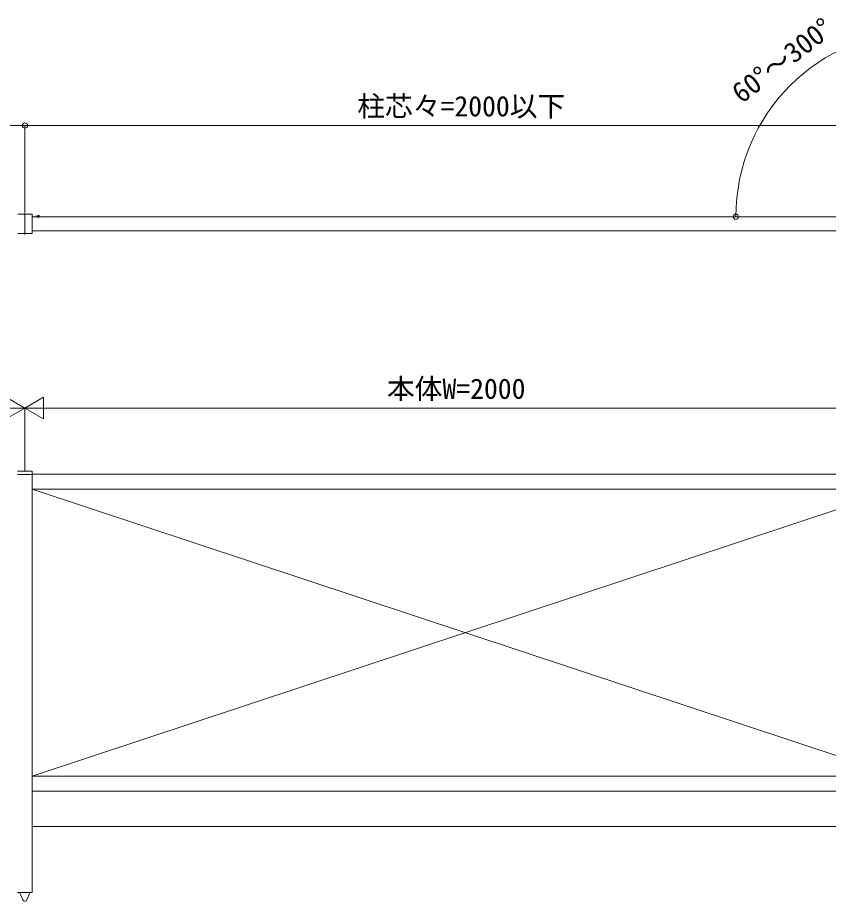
# Model space of a CAD drawing. Units: millimetres, scale not verified. Extents: x -5667 to 5667, y -4030 to 4030.
# Drawn here: x -116 to 1725, y -171 to 1835 of the extents above; entities that cross this region are included whole.
import ezdxf
from ezdxf.enums import TextEntityAlignment as Align

# ---------------------------------------------------------------- set-up
doc = ezdxf.new("R2010")
doc.units = ezdxf.units.MM
doc.header["$LTSCALE"] = 20
doc.linetypes.add('CHAIN2', pattern=[12, 9, -1, 1, -1])
doc.linetypes.add('DASHED3', pattern=[4, 3, -1])
doc.layers.add('0-1_USER1', color=4, linetype='Continuous', lineweight=9)
doc.layers.add('0-2_YKK_ZWAK', color=6, linetype='Continuous', lineweight=9)
doc.styles.add('ＭＳ ゴシック', font='')
doc.styles.get('ＭＳ ゴシック').set_extended_font_data('MS Gothic')

msp = doc.modelspace()

# ---------------------------------------------------------------- linework, layer by layer
at = {"layer": '0-1_USER1'}
for p, q in [((-83.08, 1389.35), (-115.49, 1389.35)), ((-82.59, 1388.85), (-82.59, 1387.85)), ((-82.59, 1387.85), (-82.59, 1346.85)), ((-82.59, 1383.35), (1883.81, 1383.35)), ((-65.69, 1383.35), (-72.88, 1383.35)), ((-115.49, 1345.35), (-83.08, 1345.35)), ((1883.81, 1351.35), (-82.59, 1351.35)), ((-82.59, 1346.85), (-82.59, 1345.85)), ((-82.59, 805.89), (-115.99, 805.89)), ((-82.79, 798.39), (-82.79, -151.11)), ((-82.59, 798.9), (1884.01, 798.9)), ((-82.79, 764.9), (1884.21, 764.9)), ((-82.79, 112.9), (1884.21, 764.9)), ((-82.79, 764.9), (1884.21, 112.9)), ((-82.79, 112.9), (1884.21, 112.9)), ((1884.21, 78.9), (-82.79, 78.9)), ((-82.79, -1.11), (1884.21, -1.11)), ((-115.79, -151.11), (-82.79, -151.11)), ((-110.49, -152.11), (-110.49, -151.11)), ((-88.09, -151.11), (-110.49, -151.11)), ((-103.91, -168.02), (-110.49, -152.11))]:
    msp.add_line(p, q, dxfattribs=at)
at = {"layer": '0-1_USER1', "linetype": 'CHAIN2'}
for p, q in [((-99.29, 1342.91), (-99.29, 1392.36)), ((-69.29, 1386.85), (-69.29, 1379.77))]:
    msp.add_line(p, q, dxfattribs=at)
at = {"layer": '0-1_USER1', "linetype": 'DASHED3'}
for p, q in [((-71.34, 1385.32), (-70.43, 1383.5)), ((-67.24, 1385.32), (-68.14, 1383.5)), ((-69.29, 1382.89), (-70.43, 1383.5)), ((-69.29, 1382.89), (-68.14, 1383.5))]:
    msp.add_line(p, q, dxfattribs=at)
at = {"layer": '0-1_USER1'}
for points in [[(-115.76, 1389.27), (-115.75, 1389.27), (-115.75, 1389.28), (-115.74, 1389.28), (-115.73, 1389.29), (-115.73, 1389.29), (-115.72, 1389.29), (-115.72, 1389.3)], [(-115.72, 1389.3), (-115.71, 1389.3), (-115.7, 1389.3), (-115.7, 1389.3), (-115.69, 1389.31), (-115.68, 1389.31), (-115.68, 1389.31), (-115.67, 1389.32), (-115.66, 1389.32), (-115.66, 1389.32), (-115.65, 1389.32), (-115.64, 1389.33), (-115.64, 1389.33), (-115.63, 1389.33), (-115.62, 1389.33), (-115.62, 1389.33), (-115.61, 1389.34), (-115.6, 1389.34), (-115.6, 1389.34), (-115.59, 1389.34), (-115.58, 1389.34), (-115.58, 1389.34), (-115.57, 1389.34), (-115.56, 1389.34), (-115.56, 1389.35), (-115.55, 1389.35), (-115.54, 1389.35), (-115.53, 1389.35), (-115.53, 1389.35), (-115.52, 1389.35), (-115.51, 1389.35), (-115.51, 1389.35), (-115.5, 1389.35), (-115.49, 1389.35), (-115.49, 1389.35)], [(-82.86, 1389.3), (-82.86, 1389.3), (-82.87, 1389.3), (-82.87, 1389.3), (-82.88, 1389.31), (-82.89, 1389.31), (-82.89, 1389.31), (-82.9, 1389.32), (-82.91, 1389.32), (-82.91, 1389.32), (-82.92, 1389.32), (-82.93, 1389.33), (-82.93, 1389.33), (-82.94, 1389.33), (-82.95, 1389.33), (-82.95, 1389.33), (-82.96, 1389.34), (-82.97, 1389.34), (-82.97, 1389.34), (-82.98, 1389.34), (-82.99, 1389.34), (-82.99, 1389.34), (-83, 1389.34), (-83.01, 1389.34), (-83.01, 1389.35), (-83.02, 1389.35), (-83.03, 1389.35), (-83.04, 1389.35), (-83.04, 1389.35), (-83.05, 1389.35), (-83.06, 1389.35), (-83.06, 1389.35), (-83.07, 1389.35), (-83.08, 1389.35), (-83.08, 1389.35)], [(-82.66, 1389.11), (-82.66, 1389.12), (-82.67, 1389.12), (-82.67, 1389.13), (-82.67, 1389.13), (-82.68, 1389.14), (-82.68, 1389.15), (-82.69, 1389.15), (-82.69, 1389.16), (-82.69, 1389.16), (-82.7, 1389.17), (-82.7, 1389.17), (-82.71, 1389.18), (-82.71, 1389.18), (-82.72, 1389.19), (-82.72, 1389.19), (-82.73, 1389.2), (-82.73, 1389.2), (-82.74, 1389.21), (-82.74, 1389.21), (-82.75, 1389.22), (-82.75, 1389.22), (-82.76, 1389.23), (-82.76, 1389.23), (-82.77, 1389.24), (-82.77, 1389.24), (-82.78, 1389.25), (-82.78, 1389.25), (-82.79, 1389.25), (-82.8, 1389.26), (-82.8, 1389.26), (-82.81, 1389.27), (-82.81, 1389.27), (-82.82, 1389.27), (-82.82, 1389.28), (-82.83, 1389.28), (-82.84, 1389.29), (-82.84, 1389.29), (-82.85, 1389.29), (-82.86, 1389.3)], [(-82.59, 1388.85), (-82.59, 1388.86), (-82.59, 1388.87), (-82.59, 1388.87), (-82.59, 1388.88), (-82.59, 1388.89), (-82.59, 1388.89), (-82.59, 1388.9), (-82.59, 1388.91), (-82.59, 1388.91), (-82.59, 1388.92), (-82.59, 1388.93), (-82.59, 1388.94), (-82.59, 1388.94), (-82.59, 1388.95), (-82.6, 1388.96), (-82.6, 1388.96), (-82.6, 1388.97), (-82.6, 1388.98), (-82.6, 1388.98), (-82.6, 1388.99), (-82.61, 1389), (-82.61, 1389), (-82.61, 1389.01), (-82.61, 1389.02), (-82.62, 1389.02), (-82.62, 1389.03), (-82.62, 1389.04), (-82.62, 1389.04), (-82.63, 1389.05), (-82.63, 1389.06), (-82.63, 1389.06), (-82.63, 1389.07), (-82.64, 1389.07), (-82.64, 1389.08), (-82.64, 1389.09), (-82.65, 1389.09), (-82.65, 1389.1), (-82.65, 1389.11), (-82.66, 1389.11)], [(-115.76, 1345.43), (-115.75, 1345.43), (-115.75, 1345.42), (-115.74, 1345.42), (-115.73, 1345.42), (-115.73, 1345.41), (-115.72, 1345.41), (-115.72, 1345.41)], [(-115.72, 1345.41), (-115.71, 1345.4), (-115.7, 1345.4), (-115.7, 1345.4), (-115.69, 1345.39), (-115.68, 1345.39), (-115.68, 1345.39), (-115.67, 1345.39), (-115.66, 1345.38), (-115.66, 1345.38), (-115.65, 1345.38), (-115.64, 1345.38), (-115.64, 1345.37), (-115.63, 1345.37), (-115.62, 1345.37), (-115.62, 1345.37), (-115.61, 1345.37), (-115.6, 1345.36), (-115.6, 1345.36), (-115.59, 1345.36), (-115.58, 1345.36), (-115.58, 1345.36), (-115.57, 1345.36), (-115.56, 1345.36), (-115.56, 1345.36), (-115.55, 1345.36), (-115.54, 1345.35), (-115.53, 1345.35), (-115.53, 1345.35), (-115.52, 1345.35), (-115.51, 1345.35), (-115.51, 1345.35), (-115.5, 1345.35), (-115.49, 1345.35), (-115.49, 1345.35)], [(-82.86, 1345.41), (-82.86, 1345.4), (-82.87, 1345.4), (-82.87, 1345.4), (-82.88, 1345.39), (-82.89, 1345.39), (-82.89, 1345.39), (-82.9, 1345.39), (-82.91, 1345.38), (-82.91, 1345.38), (-82.92, 1345.38), (-82.93, 1345.38), (-82.93, 1345.37), (-82.94, 1345.37), (-82.95, 1345.37), (-82.95, 1345.37), (-82.96, 1345.37), (-82.97, 1345.36), (-82.97, 1345.36), (-82.98, 1345.36), (-82.99, 1345.36), (-82.99, 1345.36), (-83, 1345.36), (-83.01, 1345.36), (-83.01, 1345.36), (-83.02, 1345.36), (-83.03, 1345.35), (-83.04, 1345.35), (-83.04, 1345.35), (-83.05, 1345.35), (-83.06, 1345.35), (-83.06, 1345.35), (-83.07, 1345.35), (-83.08, 1345.35), (-83.08, 1345.35)], [(-82.66, 1345.59), (-82.66, 1345.58), (-82.67, 1345.58), (-82.67, 1345.57), (-82.67, 1345.57), (-82.68, 1345.56), (-82.68, 1345.56), (-82.69, 1345.55), (-82.69, 1345.54), (-82.69, 1345.54), (-82.7, 1345.53), (-82.7, 1345.53), (-82.71, 1345.52), (-82.71, 1345.52), (-82.72, 1345.51), (-82.72, 1345.51), (-82.73, 1345.5), (-82.73, 1345.5), (-82.74, 1345.49), (-82.74, 1345.49), (-82.75, 1345.48), (-82.75, 1345.48), (-82.76, 1345.47), (-82.76, 1345.47), (-82.77, 1345.46), (-82.77, 1345.46), (-82.78, 1345.46), (-82.78, 1345.45), (-82.79, 1345.45), (-82.8, 1345.44), (-82.8, 1345.44), (-82.81, 1345.43), (-82.81, 1345.43), (-82.82, 1345.43), (-82.82, 1345.42), (-82.83, 1345.42), (-82.84, 1345.42), (-82.84, 1345.41), (-82.85, 1345.41), (-82.86, 1345.41)], [(-82.59, 1345.85), (-82.59, 1345.84), (-82.59, 1345.84), (-82.59, 1345.83), (-82.59, 1345.82), (-82.59, 1345.82), (-82.59, 1345.81), (-82.59, 1345.8), (-82.59, 1345.79), (-82.59, 1345.79), (-82.59, 1345.78), (-82.59, 1345.77), (-82.59, 1345.77), (-82.59, 1345.76), (-82.59, 1345.75), (-82.6, 1345.75), (-82.6, 1345.74), (-82.6, 1345.73), (-82.6, 1345.73), (-82.6, 1345.72), (-82.6, 1345.71), (-82.61, 1345.71), (-82.61, 1345.7), (-82.61, 1345.69), (-82.61, 1345.69), (-82.62, 1345.68), (-82.62, 1345.67), (-82.62, 1345.67), (-82.62, 1345.66), (-82.63, 1345.65), (-82.63, 1345.65), (-82.63, 1345.64), (-82.63, 1345.63), (-82.64, 1345.63), (-82.64, 1345.62), (-82.64, 1345.61), (-82.65, 1345.61), (-82.65, 1345.6), (-82.65, 1345.6), (-82.66, 1345.59)], [(-82.59, 805.89), (-82.59, 798.39), (-115.99, 798.39)], [(-88.09, -151.11), (-88.09, -152.11), (-94.66, -168.02)]]:
    msp.add_lwpolyline(points, dxfattribs=at)
for centre, radius, start, end in [((-69.29, 1381.65), 4.2, 27.28096, 152.71904), ((-72.88, 1383.51), 0.154, 152.71904, 270), ((-65.69, 1383.51), 0.154, 270, 27.28096), ((-99.29, 1351.4), 6.55, 247.46393, 292.53607), ((-99.29, -166.11), 5, 202.46633, 256.70293), ((-99.29, -166.11), 5, 256.70293, 283.29707), ((-99.29, -166.11), 5, 283.29707, 337.53367)]:
    msp.add_arc(centre, radius, start, end, dxfattribs=at)
at = {"layer": '0-2_YKK_ZWAK'}
for p, q in [((-99.29, 1590.35), (-2099.08, 1590.35)), ((-99.29, 1393.36), (-99.29, 1591.35)), ((-99.29, 1393.36), (-99.29, 1591.35)), ((-99.29, 1590.35), (1900.51, 1590.35)), ((-99.29, 948.9), (-141.72, 973.4)), ((-99.29, 948.9), (-56.85, 973.4)), ((-56.85, 924.4), (-56.85, 973.4)), ((-99.29, 948.9), (-184.16, 948.9)), ((-99.29, 948.9), (-141.72, 924.4)), ((-99.29, 806.89), (-99.29, 949.9)), ((-99.29, 806.89), (-99.29, 949.9)), ((-99.29, 948.9), (-56.85, 924.4)), ((-99.29, 948.9), (-14.41, 948.9)), ((1851.71, 948.9), (-50.29, 948.9))]:
    msp.add_line(p, q, dxfattribs=at)
for centre in [(-99.29, 1590.35), (-99.29, 1590.35), (1514.92, 1383.35)]:
    msp.add_circle(centre, 5.95, dxfattribs=at)
msp.add_arc((1936.51, 1383.35), 421.6, 90, 180, dxfattribs=at)

# ---------------------------------------------------------------- texts
at = {"layer": '0-2_YKK_ZWAK', "style": 'ＭＳ ゴシック'}
msp.add_text('60°～300°', height=46.19, rotation=37.548, dxfattribs=at).set_placement((1536.63, 1627.91), align=Align.BOTTOM_LEFT)
for s, p in [('柱芯々=2000以下', (655.33, 1597.35)), ('本体W=2000', (722.63, 955.9))]:
    msp.add_text(s, height=46.19, dxfattribs=at).set_placement(p, align=Align.BOTTOM_LEFT)

doc.saveas('drawing.dxf')
